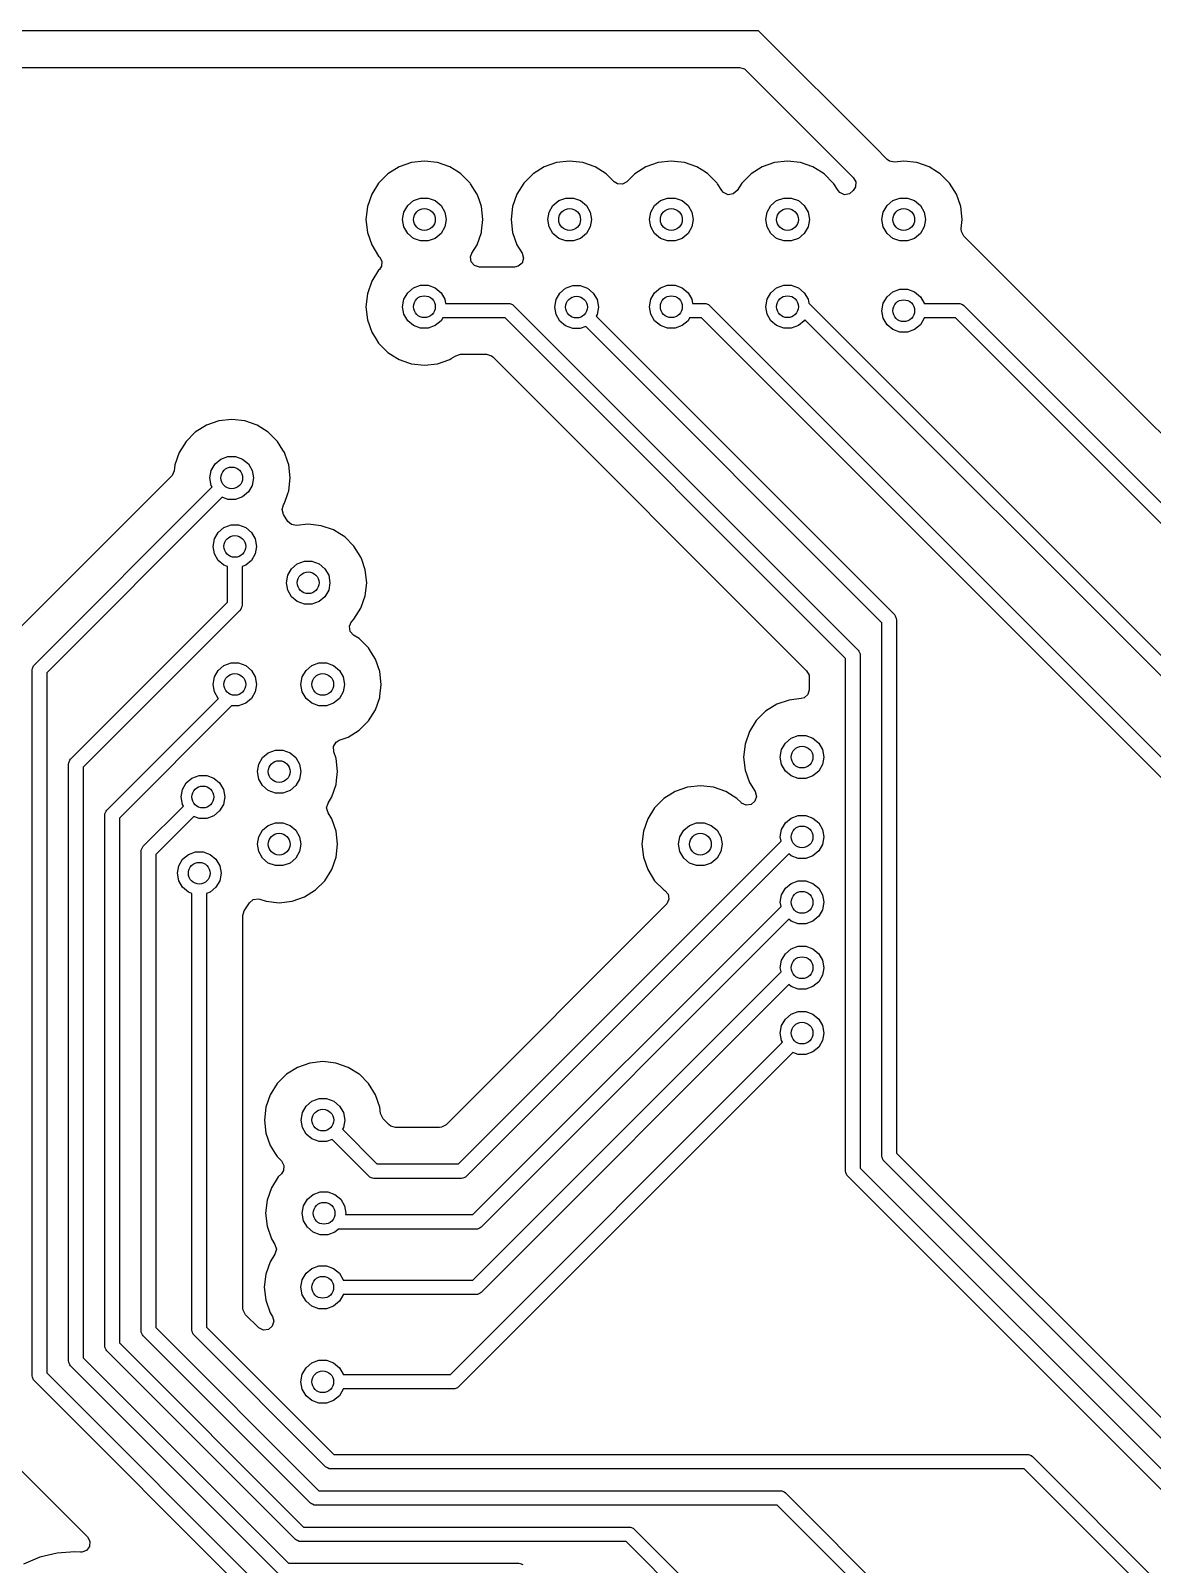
# Model space of a CAD drawing. Extents: x 2.85 to 10.26, y -4.55 to -2.42.
# Drawn here: x 7.991 to 8.599, y -4.02 to -3.189 of the extents above; entities that cross this region are included whole.
import ezdxf

# ---------------------------------------------------------------- set-up
doc = ezdxf.new("R2010")
doc.units = 0
doc.header["$MEASUREMENT"] = 0
doc.layers.add('BLACK', color=7, linetype='CONTINUOUS')

msp = doc.modelspace()

# ---------------------------------------------------------------- linework, layer by layer
at = {"layer": 'BLACK', "linetype": 'CONTINUOUS'}
for p, q in [((8.38583, -3.18898), (7.59843, -3.18898)), ((8.44882, -3.25197), (8.38583, -3.18898)), ((7.60869, -3.20888), (8.37556, -3.20888)), ((8.37556, -3.20888), (8.3782, -3.20965)), ((8.3782, -3.20965), (8.37901, -3.21031)), ((8.37901, -3.21031), (8.43721, -3.26851)), ((8.45563, -3.25878), (8.44882, -3.25197)), ((8.18495, -3.26654), (8.17993, -3.27156)), ((8.19096, -3.26276), (8.18495, -3.26654)), ((8.19767, -3.26042), (8.19096, -3.26276)), ((8.20472, -3.25962), (8.19767, -3.26042)), ((8.19767, -3.26042), (8.19767, -3.26042)), ((8.21178, -3.26042), (8.20472, -3.25962)), ((8.20472, -3.25962), (8.20472, -3.25962)), ((8.21849, -3.26276), (8.21178, -3.26042)), ((8.21178, -3.26042), (8.21178, -3.26042)), ((8.2232, -3.26573), (8.21849, -3.26276)), ((8.2245, -3.26654), (8.2232, -3.26573)), ((8.22952, -3.27156), (8.2245, -3.26654)), ((8.26369, -3.26654), (8.25867, -3.27156)), ((8.2697, -3.26276), (8.26369, -3.26654)), ((8.27641, -3.26042), (8.2697, -3.26276)), ((8.28346, -3.25962), (8.27641, -3.26042)), ((8.27641, -3.26042), (8.27641, -3.26042)), ((8.29052, -3.26042), (8.28346, -3.25962)), ((8.28346, -3.25962), (8.28346, -3.25962)), ((8.29723, -3.26276), (8.29052, -3.26042)), ((8.29052, -3.26042), (8.29052, -3.26042)), ((8.30324, -3.26654), (8.29723, -3.26276)), ((8.30757, -3.27088), (8.30324, -3.26654)), ((8.31881, -3.26654), (8.31448, -3.27088)), ((8.32482, -3.26276), (8.31881, -3.26654)), ((8.33153, -3.26042), (8.32482, -3.26276)), ((8.33858, -3.25962), (8.33153, -3.26042)), ((8.33153, -3.26042), (8.33153, -3.26042)), ((8.34564, -3.26042), (8.33858, -3.25962)), ((8.33858, -3.25962), (8.33858, -3.25962)), ((8.35234, -3.26276), (8.34564, -3.26042)), ((8.34564, -3.26042), (8.34564, -3.26042)), ((8.35706, -3.26573), (8.35234, -3.26276)), ((8.35836, -3.26654), (8.35706, -3.26573)), ((8.36338, -3.27156), (8.35836, -3.26654)), ((8.3818, -3.26654), (8.37678, -3.27156)), ((8.38781, -3.26276), (8.3818, -3.26654)), ((8.39452, -3.26042), (8.38781, -3.26276)), ((8.40157, -3.25962), (8.39452, -3.26042)), ((8.39452, -3.26042), (8.39452, -3.26042)), ((8.40863, -3.26042), (8.40157, -3.25962)), ((8.40157, -3.25962), (8.40157, -3.25962)), ((8.41534, -3.26276), (8.40863, -3.26042)), ((8.40863, -3.26042), (8.40863, -3.26042)), ((8.42005, -3.26573), (8.41534, -3.26276)), ((8.42135, -3.26654), (8.42005, -3.26573)), ((8.42637, -3.27156), (8.42135, -3.26654)), ((8.45692, -3.25971), (8.45563, -3.25878)), ((8.45963, -3.26018), (8.45692, -3.25971)), ((8.46457, -3.25962), (8.45963, -3.26018)), ((8.47162, -3.26042), (8.46457, -3.25962)), ((8.46457, -3.25962), (8.46457, -3.25962)), ((8.47833, -3.26276), (8.47162, -3.26042)), ((8.47162, -3.26042), (8.47162, -3.26042)), ((8.48292, -3.26565), (8.47833, -3.26276)), ((8.48434, -3.26654), (8.48292, -3.26565)), ((8.48936, -3.27156), (8.48434, -3.26654)), ((8.17993, -3.27156), (8.17615, -3.27758)), ((8.22979, -3.272), (8.22952, -3.27156)), ((8.23323, -3.27747), (8.22979, -3.272)), ((8.25867, -3.27156), (8.25489, -3.27758)), ((8.30932, -3.272), (8.30757, -3.27088)), ((8.31206, -3.27219), (8.30932, -3.272)), ((8.31448, -3.27088), (8.31206, -3.27219)), ((8.36365, -3.272), (8.36338, -3.27156)), ((8.36595, -3.27565), (8.36365, -3.272)), ((8.37678, -3.27156), (8.37421, -3.27565)), ((8.42664, -3.272), (8.42637, -3.27156)), ((8.42894, -3.27565), (8.42664, -3.272)), ((8.43789, -3.27455), (8.4372, -3.27565)), ((8.43721, -3.26851), (8.43853, -3.27092)), ((8.43833, -3.27366), (8.43789, -3.27455)), ((8.43853, -3.27092), (8.43833, -3.27366)), ((8.49314, -3.27758), (8.48936, -3.27156)), ((8.17615, -3.27758), (8.1738, -3.28428)), ((8.19568, -3.28375), (8.19882, -3.28111)), ((8.19882, -3.28111), (8.20267, -3.27971)), ((8.20267, -3.27971), (8.20678, -3.27971)), ((8.20678, -3.27971), (8.21063, -3.28111)), ((8.21063, -3.28111), (8.21377, -3.28375)), ((8.2333, -3.27758), (8.23323, -3.27747)), ((8.23452, -3.28107), (8.2333, -3.27758)), ((8.23564, -3.28428), (8.23452, -3.28107)), ((8.25489, -3.27758), (8.25254, -3.28428)), ((8.27442, -3.28375), (8.27756, -3.28111)), ((8.27756, -3.28111), (8.28141, -3.27971)), ((8.28141, -3.27971), (8.28552, -3.27971)), ((8.28552, -3.27971), (8.28937, -3.28111)), ((8.28937, -3.28111), (8.29251, -3.28375)), ((8.32953, -3.28375), (8.33268, -3.28111)), ((8.33268, -3.28111), (8.33653, -3.27971)), ((8.33653, -3.27971), (8.34063, -3.27971)), ((8.34063, -3.27971), (8.34449, -3.28111)), ((8.34449, -3.28111), (8.34763, -3.28375)), ((8.36692, -3.27677), (8.36595, -3.27565)), ((8.36943, -3.27789), (8.36692, -3.27677)), ((8.37215, -3.27747), (8.36943, -3.27789)), ((8.37421, -3.27565), (8.37215, -3.27747)), ((8.39253, -3.28375), (8.39567, -3.28111)), ((8.39567, -3.28111), (8.39952, -3.27971)), ((8.39952, -3.27971), (8.40363, -3.27971)), ((8.40363, -3.27971), (8.40748, -3.28111)), ((8.40748, -3.28111), (8.41062, -3.28375)), ((8.42991, -3.27677), (8.42894, -3.27565)), ((8.43243, -3.27789), (8.42991, -3.27677)), ((8.43514, -3.27747), (8.43243, -3.27789)), ((8.4372, -3.27565), (8.43514, -3.27747)), ((8.45552, -3.28375), (8.45866, -3.28111)), ((8.45866, -3.28111), (8.46252, -3.27971)), ((8.46252, -3.27971), (8.46662, -3.27971)), ((8.46662, -3.27971), (8.47047, -3.28111)), ((8.47047, -3.28111), (8.47361, -3.28375)), ((8.49402, -3.28008), (8.49314, -3.27758)), ((8.49549, -3.28428), (8.49402, -3.28008)), ((8.1738, -3.28428), (8.17301, -3.29134)), ((8.17301, -3.29134), (8.17301, -3.29134)), ((8.17301, -3.29134), (8.1738, -3.2984)), ((8.1738, -3.28428), (8.1738, -3.28428)), ((8.19291, -3.29134), (8.19363, -3.2873)), ((8.19363, -3.29538), (8.19291, -3.29134)), ((8.19363, -3.2873), (8.19568, -3.28375)), ((8.21377, -3.28375), (8.21582, -3.2873)), ((8.21582, -3.2873), (8.21654, -3.29134)), ((8.21654, -3.29134), (8.21582, -3.29538)), ((8.23644, -3.29134), (8.23564, -3.28428)), ((8.23564, -3.28428), (8.23564, -3.28428)), ((8.23572, -3.29771), (8.23644, -3.29134)), ((8.23644, -3.29134), (8.23644, -3.29134)), ((8.25254, -3.28428), (8.25175, -3.29134)), ((8.25175, -3.29134), (8.25175, -3.29134)), ((8.25175, -3.29134), (8.25254, -3.2984)), ((8.25254, -3.28428), (8.25254, -3.28428)), ((8.27165, -3.29134), (8.27237, -3.2873)), ((8.27237, -3.29538), (8.27165, -3.29134)), ((8.27237, -3.2873), (8.27442, -3.28375)), ((8.29251, -3.28375), (8.29456, -3.2873)), ((8.29456, -3.2873), (8.29528, -3.29134)), ((8.29528, -3.29134), (8.29456, -3.29538)), ((8.32677, -3.29134), (8.32748, -3.2873)), ((8.32748, -3.29538), (8.32677, -3.29134)), ((8.32748, -3.2873), (8.32953, -3.28375)), ((8.34763, -3.28375), (8.34968, -3.2873)), ((8.34968, -3.2873), (8.35039, -3.29134)), ((8.35039, -3.29134), (8.34968, -3.29538)), ((8.38976, -3.29134), (8.39048, -3.2873)), ((8.39048, -3.29538), (8.38976, -3.29134)), ((8.39048, -3.2873), (8.39253, -3.28375)), ((8.41062, -3.28375), (8.41267, -3.2873)), ((8.41267, -3.2873), (8.41339, -3.29134)), ((8.41339, -3.29134), (8.41267, -3.29538)), ((8.45276, -3.29134), (8.45347, -3.2873)), ((8.45347, -3.29538), (8.45276, -3.29134)), ((8.45347, -3.2873), (8.45552, -3.28375)), ((8.47361, -3.28375), (8.47567, -3.2873)), ((8.47567, -3.2873), (8.47638, -3.29134)), ((8.47638, -3.29134), (8.47567, -3.29538)), ((8.49628, -3.29134), (8.49549, -3.28428)), ((8.49549, -3.28428), (8.49549, -3.28428)), ((8.49573, -3.29628), (8.49628, -3.29134)), ((8.49628, -3.29134), (8.49628, -3.29134)), ((8.1738, -3.2984), (8.1738, -3.2984)), ((8.1738, -3.2984), (8.17615, -3.3051)), ((8.19568, -3.29893), (8.19363, -3.29538)), ((8.19882, -3.30157), (8.19568, -3.29893)), ((8.21377, -3.29893), (8.21063, -3.30157)), ((8.21582, -3.29538), (8.21377, -3.29893)), ((8.2333, -3.3051), (8.23564, -3.2984)), ((8.23564, -3.2984), (8.23572, -3.29771)), ((8.25254, -3.2984), (8.25254, -3.2984)), ((8.25254, -3.2984), (8.25489, -3.3051)), ((8.27442, -3.29893), (8.27237, -3.29538)), ((8.27756, -3.30157), (8.27442, -3.29893)), ((8.29251, -3.29893), (8.28937, -3.30157)), ((8.29456, -3.29538), (8.29251, -3.29893)), ((8.32953, -3.29893), (8.32748, -3.29538)), ((8.33268, -3.30157), (8.32953, -3.29893)), ((8.34763, -3.29893), (8.34449, -3.30157)), ((8.34968, -3.29538), (8.34763, -3.29893)), ((8.39253, -3.29893), (8.39048, -3.29538)), ((8.39567, -3.30157), (8.39253, -3.29893)), ((8.41062, -3.29893), (8.40748, -3.30157)), ((8.41267, -3.29538), (8.41062, -3.29893)), ((8.45552, -3.29893), (8.45347, -3.29538)), ((8.45866, -3.30157), (8.45552, -3.29893)), ((8.47361, -3.29893), (8.47047, -3.30157)), ((8.47567, -3.29538), (8.47361, -3.29893)), ((8.49581, -3.29786), (8.49573, -3.29628)), ((8.49712, -3.30027), (8.49581, -3.29786)), ((8.17615, -3.3051), (8.17993, -3.31111)), ((8.20267, -3.30297), (8.19882, -3.30157)), ((8.20678, -3.30297), (8.20267, -3.30297)), ((8.21063, -3.30157), (8.20678, -3.30297)), ((8.23045, -3.30963), (8.2333, -3.3051)), ((8.25489, -3.3051), (8.25774, -3.30963)), ((8.28141, -3.30297), (8.27756, -3.30157)), ((8.28552, -3.30297), (8.28141, -3.30297)), ((8.28937, -3.30157), (8.28552, -3.30297)), ((8.33653, -3.30297), (8.33268, -3.30157)), ((8.34063, -3.30297), (8.33653, -3.30297)), ((8.34449, -3.30157), (8.34063, -3.30297)), ((8.39952, -3.30297), (8.39567, -3.30157)), ((8.40363, -3.30297), (8.39952, -3.30297)), ((8.40748, -3.30157), (8.40363, -3.30297)), ((8.46252, -3.30297), (8.45866, -3.30157)), ((8.46662, -3.30297), (8.46252, -3.30297)), ((8.47047, -3.30157), (8.46662, -3.30297)), ((8.58661, -3.38976), (8.49712, -3.30027)), ((8.17993, -3.31111), (8.18032, -3.31151)), ((8.18032, -3.31151), (8.18164, -3.31392)), ((8.18145, -3.31667), (8.18032, -3.31841)), ((8.18164, -3.31392), (8.18145, -3.31667)), ((8.22975, -3.31153), (8.23045, -3.30963)), ((8.23015, -3.31425), (8.22975, -3.31153)), ((8.23195, -3.31633), (8.23015, -3.31425)), ((8.23045, -3.30963), (8.23045, -3.30963)), ((8.23459, -3.31711), (8.23195, -3.31633)), ((8.25558, -3.31669), (8.2536, -3.31711)), ((8.25768, -3.31491), (8.25558, -3.31669)), ((8.25848, -3.31228), (8.25768, -3.31491)), ((8.25774, -3.30963), (8.25848, -3.31228)), ((8.17615, -3.32482), (8.1738, -3.33153)), ((8.17993, -3.31881), (8.17615, -3.32482)), ((8.18032, -3.31841), (8.17993, -3.31881)), ((8.24679, -3.31711), (8.23459, -3.31711)), ((8.2536, -3.31711), (8.24679, -3.31711)), ((8.24679, -3.31711), (8.24679, -3.31711)), ((8.1738, -3.33153), (8.17301, -3.33858)), ((8.1738, -3.33153), (8.1738, -3.33153)), ((8.19363, -3.33454), (8.19568, -3.33099)), ((8.19568, -3.33099), (8.19882, -3.32835)), ((8.19882, -3.32835), (8.20267, -3.32695)), ((8.20267, -3.32695), (8.20678, -3.32695)), ((8.20678, -3.32695), (8.21063, -3.32835)), ((8.21063, -3.32835), (8.21377, -3.33099)), ((8.21377, -3.33099), (8.21582, -3.33454)), ((8.2761, -3.33474), (8.27816, -3.33119)), ((8.27816, -3.33119), (8.2813, -3.32855)), ((8.2813, -3.32855), (8.28515, -3.32715)), ((8.28515, -3.32715), (8.28925, -3.32715)), ((8.28925, -3.32715), (8.29311, -3.32855)), ((8.29311, -3.32855), (8.29625, -3.33119)), ((8.29625, -3.33119), (8.2983, -3.33474)), ((8.32748, -3.33454), (8.32953, -3.33099)), ((8.32953, -3.33099), (8.33268, -3.32835)), ((8.33268, -3.32835), (8.33653, -3.32695)), ((8.33653, -3.32695), (8.34063, -3.32695)), ((8.34063, -3.32695), (8.34449, -3.32835)), ((8.34449, -3.32835), (8.34763, -3.33099)), ((8.34763, -3.33099), (8.34968, -3.33454)), ((8.39048, -3.33454), (8.39253, -3.33099)), ((8.39253, -3.33099), (8.39567, -3.32835)), ((8.39567, -3.32835), (8.39952, -3.32695)), ((8.39952, -3.32695), (8.40363, -3.32695)), ((8.40363, -3.32695), (8.40748, -3.32835)), ((8.40748, -3.32835), (8.41062, -3.33099)), ((8.41062, -3.33099), (8.41267, -3.33454)), ((8.45347, -3.33671), (8.45552, -3.33316)), ((8.45552, -3.33316), (8.45866, -3.33052)), ((8.45866, -3.33052), (8.46252, -3.32912)), ((8.46252, -3.32912), (8.46662, -3.32912)), ((8.46662, -3.32912), (8.47047, -3.33052)), ((8.47047, -3.33052), (8.47361, -3.33316)), ((8.47361, -3.33316), (8.47567, -3.33671)), ((8.17301, -3.33858), (8.17301, -3.33858)), ((8.17301, -3.33858), (8.1738, -3.34564)), ((8.19291, -3.33858), (8.19363, -3.33454)), ((8.19363, -3.34262), (8.19291, -3.33858)), ((8.21582, -3.33454), (8.21622, -3.33681)), ((8.21622, -3.33681), (8.24803, -3.33681)), ((8.24803, -3.33681), (8.2502, -3.33681)), ((8.2502, -3.33681), (8.25097, -3.33689)), ((8.25097, -3.33689), (8.25239, -3.33748)), ((8.25239, -3.33748), (8.25298, -3.33797)), ((8.25298, -3.33797), (8.43979, -3.52478)), ((8.27539, -3.33878), (8.2761, -3.33474)), ((8.2761, -3.34282), (8.27539, -3.33878)), ((8.2983, -3.33474), (8.29901, -3.33878)), ((8.29901, -3.33878), (8.2983, -3.34282)), ((8.32677, -3.33858), (8.32748, -3.33454)), ((8.32748, -3.34262), (8.32677, -3.33858)), ((8.34968, -3.33454), (8.35008, -3.33681)), ((8.35008, -3.33681), (8.3565, -3.33681)), ((8.3565, -3.33681), (8.35727, -3.33689)), ((8.35727, -3.33689), (8.35868, -3.33748)), ((8.35868, -3.33748), (8.35928, -3.33797)), ((8.35928, -3.33797), (8.75073, -3.72941)), ((8.38976, -3.33858), (8.39048, -3.33454)), ((8.39048, -3.34262), (8.38976, -3.33858)), ((8.41267, -3.33454), (8.41304, -3.3366)), ((8.41304, -3.3366), (8.77041, -3.69398)), ((8.45276, -3.34075), (8.45347, -3.33671)), ((8.45347, -3.34479), (8.45276, -3.34075)), ((8.47567, -3.33671), (8.47568, -3.33681)), ((8.47568, -3.33681), (8.49213, -3.33681)), ((8.49213, -3.33681), (8.49429, -3.33681)), ((8.49429, -3.33681), (8.49506, -3.33689)), ((8.49506, -3.33689), (8.49648, -3.33748)), ((8.49648, -3.33748), (8.49708, -3.33797)), ((8.49708, -3.33797), (8.88074, -3.72163)), ((8.1738, -3.34564), (8.1738, -3.34564)), ((8.1738, -3.34564), (8.17615, -3.35234)), ((8.19568, -3.34617), (8.19363, -3.34262)), ((8.19882, -3.34881), (8.19568, -3.34617)), ((8.20267, -3.35021), (8.19882, -3.34881)), ((8.21063, -3.34881), (8.20678, -3.35021)), ((8.21377, -3.34617), (8.21063, -3.34881)), ((8.21463, -3.34469), (8.21377, -3.34617)), ((8.24803, -3.34469), (8.21463, -3.34469)), ((8.24857, -3.34469), (8.24803, -3.34469)), ((8.43307, -3.52919), (8.24857, -3.34469)), ((8.27816, -3.34637), (8.2761, -3.34282)), ((8.2813, -3.34901), (8.27816, -3.34637)), ((8.28515, -3.35041), (8.2813, -3.34901)), ((8.2922, -3.34934), (8.28925, -3.35041)), ((8.45276, -3.5099), (8.2922, -3.34934)), ((8.2983, -3.34282), (8.29776, -3.34377)), ((8.29776, -3.34377), (8.45948, -3.50549)), ((8.32953, -3.34617), (8.32748, -3.34262)), ((8.33268, -3.34881), (8.32953, -3.34617)), ((8.33653, -3.35021), (8.33268, -3.34881)), ((8.34449, -3.34881), (8.34063, -3.35021)), ((8.34763, -3.34617), (8.34449, -3.34881)), ((8.34849, -3.34469), (8.34763, -3.34617)), ((8.35487, -3.34469), (8.34849, -3.34469)), ((8.74401, -3.73383), (8.35487, -3.34469)), ((8.39253, -3.34617), (8.39048, -3.34262)), ((8.39567, -3.34881), (8.39253, -3.34617)), ((8.39952, -3.35021), (8.39567, -3.34881)), ((8.40748, -3.34881), (8.40363, -3.35021)), ((8.41062, -3.34617), (8.40748, -3.34881)), ((8.41093, -3.34564), (8.41062, -3.34617)), ((8.76369, -3.6984), (8.41093, -3.34564)), ((8.45552, -3.34834), (8.45347, -3.34479)), ((8.45866, -3.35098), (8.45552, -3.34834)), ((8.47361, -3.34834), (8.47047, -3.35098)), ((8.47567, -3.34479), (8.47361, -3.34834)), ((8.47568, -3.34469), (8.47567, -3.34479)), ((8.49213, -3.34469), (8.47568, -3.34469)), ((8.49266, -3.34469), (8.49213, -3.34469)), ((8.87402, -3.72604), (8.49266, -3.34469)), ((8.17615, -3.35234), (8.17859, -3.35623)), ((8.17859, -3.35623), (8.17993, -3.35836)), ((8.20678, -3.35021), (8.20267, -3.35021)), ((8.28925, -3.35041), (8.28515, -3.35041)), ((8.34063, -3.35021), (8.33653, -3.35021)), ((8.40363, -3.35021), (8.39952, -3.35021)), ((8.46252, -3.35238), (8.45866, -3.35098)), ((8.46662, -3.35238), (8.46252, -3.35238)), ((8.47047, -3.35098), (8.46662, -3.35238)), ((8.17993, -3.35836), (8.18495, -3.36338)), ((8.18495, -3.36338), (8.18775, -3.36514)), ((8.18775, -3.36514), (8.19013, -3.36664)), ((8.21931, -3.36664), (8.2217, -3.36514)), ((8.2217, -3.36514), (8.22429, -3.36439)), ((8.22429, -3.36439), (8.23838, -3.36439)), ((8.23838, -3.36439), (8.24102, -3.36517)), ((8.24102, -3.36517), (8.24184, -3.36582)), ((8.24184, -3.36582), (8.41194, -3.53592)), ((8.19013, -3.36664), (8.19096, -3.36716)), ((8.19096, -3.36716), (8.19618, -3.36898)), ((8.19618, -3.36898), (8.19767, -3.3695)), ((8.19767, -3.3695), (8.19767, -3.3695)), ((8.19767, -3.3695), (8.20472, -3.3703)), ((8.20472, -3.3703), (8.21178, -3.3695)), ((8.20472, -3.3703), (8.20472, -3.3703)), ((8.20472, -3.3703), (8.20472, -3.3703)), ((8.21178, -3.3695), (8.21849, -3.36716)), ((8.21178, -3.3695), (8.21178, -3.3695)), ((8.21178, -3.3695), (8.21178, -3.3695)), ((8.21849, -3.36716), (8.21931, -3.36664)), ((8.72833, -3.53148), (8.58661, -3.38976)), ((8.10028, -3.39967), (8.09323, -3.40047)), ((8.10734, -3.40047), (8.10028, -3.39967)), ((8.10028, -3.39967), (8.10028, -3.39967)), ((8.08051, -3.40659), (8.07549, -3.41161)), ((8.08652, -3.40281), (8.08051, -3.40659)), ((8.09323, -3.40047), (8.08652, -3.40281)), ((8.09323, -3.40047), (8.09323, -3.40047)), ((8.11405, -3.40281), (8.10734, -3.40047)), ((8.10734, -3.40047), (8.10734, -3.40047)), ((8.12006, -3.40659), (8.11405, -3.40281)), ((8.12508, -3.41161), (8.12006, -3.40659)), ((8.07549, -3.41161), (8.07171, -3.41763)), ((8.12806, -3.41636), (8.12508, -3.41161)), ((8.12886, -3.41763), (8.12806, -3.41636)), ((8.06936, -3.42433), (8.069, -3.42755)), ((8.07171, -3.41763), (8.06936, -3.42433)), ((8.08919, -3.42735), (8.09124, -3.4238)), ((8.09124, -3.4238), (8.09438, -3.42116)), ((8.09438, -3.42116), (8.09823, -3.41976)), ((8.09823, -3.41976), (8.10234, -3.41976)), ((8.10234, -3.41976), (8.10619, -3.42116)), ((8.10619, -3.42116), (8.10933, -3.4238)), ((8.10933, -3.4238), (8.11138, -3.42735)), ((8.13053, -3.42239), (8.12886, -3.41763)), ((8.1312, -3.42433), (8.13053, -3.42239)), ((8.132, -3.43139), (8.1312, -3.42433)), ((8.1312, -3.42433), (8.1312, -3.42433)), ((8.0676, -3.43046), (7.98155, -3.51651)), ((8.06794, -3.43009), (8.0676, -3.43046)), ((8.069, -3.42755), (8.06794, -3.43009)), ((8.08847, -3.43139), (8.08919, -3.42735)), ((8.08919, -3.43543), (8.08847, -3.43139)), ((8.11138, -3.42735), (8.1121, -3.43139)), ((8.1121, -3.43139), (8.11138, -3.43543)), ((8.1312, -3.43845), (8.132, -3.43139)), ((8.132, -3.43139), (8.132, -3.43139)), ((7.99328, -3.53265), (8.08967, -3.43626)), ((8.08967, -3.43626), (8.08919, -3.43543)), ((8.10933, -3.43898), (8.10619, -3.44162)), ((8.11138, -3.43543), (8.10933, -3.43898)), ((8.12886, -3.44515), (8.13073, -3.4398)), ((8.13073, -3.4398), (8.1312, -3.43845)), ((8.1312, -3.43845), (8.1312, -3.43845)), ((8.09516, -3.4419), (8, -3.53706)), ((8.09823, -3.44302), (8.09516, -3.4419)), ((8.10234, -3.44302), (8.09823, -3.44302)), ((8.10619, -3.44162), (8.10234, -3.44302)), ((8.12757, -3.44856), (8.12832, -3.44601)), ((8.12832, -3.45121), (8.12757, -3.44856)), ((8.12832, -3.44601), (8.12886, -3.44515)), ((8.09606, -3.45828), (8.09992, -3.45687)), ((8.09992, -3.45687), (8.10402, -3.45687)), ((8.10402, -3.45687), (8.10787, -3.45828)), ((8.13066, -3.45494), (8.12832, -3.45121)), ((8.13264, -3.45672), (8.13066, -3.45494)), ((8.13534, -3.45719), (8.13264, -3.45672)), ((8.14173, -3.45647), (8.13534, -3.45719)), ((8.14879, -3.45727), (8.14173, -3.45647)), ((8.14173, -3.45647), (8.14173, -3.45647)), ((8.15549, -3.45961), (8.14879, -3.45727)), ((8.14879, -3.45727), (8.14879, -3.45727)), ((8.09016, -3.4685), (8.09087, -3.46446)), ((8.09087, -3.46446), (8.09292, -3.46091)), ((8.09292, -3.46091), (8.09606, -3.45828)), ((8.10787, -3.45828), (8.11101, -3.46091)), ((8.11101, -3.46091), (8.11307, -3.46446)), ((8.11307, -3.46446), (8.11378, -3.4685)), ((8.1588, -3.46169), (8.15549, -3.45961)), ((8.16151, -3.46339), (8.1588, -3.46169)), ((8.16653, -3.46841), (8.16151, -3.46339)), ((8.09087, -3.47254), (8.09016, -3.4685)), ((8.09292, -3.4761), (8.09087, -3.47254)), ((8.11307, -3.47254), (8.11101, -3.4761)), ((8.11378, -3.4685), (8.11307, -3.47254)), ((8.17031, -3.47443), (8.16653, -3.46841)), ((8.17074, -3.47568), (8.17031, -3.47443)), ((8.09606, -3.47873), (8.09292, -3.4761)), ((8.09803, -3.47945), (8.09606, -3.47873)), ((8.09803, -3.49876), (8.09803, -3.47945)), ((8.10787, -3.47873), (8.1059, -3.47945)), ((8.1059, -3.47945), (8.1059, -3.5004)), ((8.11101, -3.4761), (8.10787, -3.47873)), ((8.13063, -3.48415), (8.13268, -3.4806)), ((8.13268, -3.4806), (8.13583, -3.47796)), ((8.13583, -3.47796), (8.13968, -3.47656)), ((8.13968, -3.47656), (8.14378, -3.47656)), ((8.14378, -3.47656), (8.14764, -3.47796)), ((8.14764, -3.47796), (8.15078, -3.4806)), ((8.15078, -3.4806), (8.15283, -3.48415)), ((8.17265, -3.48113), (8.17074, -3.47568)), ((8.17345, -3.48819), (8.17265, -3.48113)), ((8.17265, -3.48113), (8.17265, -3.48113)), ((8.12992, -3.48819), (8.13063, -3.48415)), ((8.13063, -3.49223), (8.12992, -3.48819)), ((8.15283, -3.48415), (8.15354, -3.48819)), ((8.15354, -3.48819), (8.15283, -3.49223)), ((8.17265, -3.49525), (8.17345, -3.48819)), ((8.17345, -3.48819), (8.17345, -3.48819)), ((8.01296, -3.58383), (8.09803, -3.49876)), ((8.13268, -3.49578), (8.13063, -3.49223)), ((8.13583, -3.49842), (8.13268, -3.49578)), ((8.13968, -3.49982), (8.13583, -3.49842)), ((8.14764, -3.49842), (8.14378, -3.49982)), ((8.15078, -3.49578), (8.14764, -3.49842)), ((8.15283, -3.49223), (8.15078, -3.49578)), ((8.17031, -3.50195), (8.17265, -3.49525)), ((8.17265, -3.49525), (8.17265, -3.49525)), ((8.10475, -3.50318), (8.01969, -3.58824)), ((8.10524, -3.50258), (8.10475, -3.50318)), ((8.10583, -3.50116), (8.10524, -3.50258)), ((8.1059, -3.5004), (8.10583, -3.50116)), ((8.14378, -3.49982), (8.13968, -3.49982)), ((8.16653, -3.50796), (8.17031, -3.50195)), ((8.45948, -3.50549), (8.45997, -3.50608)), ((8.45997, -3.50608), (8.46055, -3.5075)), ((8.46055, -3.5075), (8.46063, -3.50827)), ((8.16409, -3.51182), (8.16521, -3.5093)), ((8.16451, -3.51454), (8.16409, -3.51182)), ((8.16633, -3.5166), (8.16451, -3.51454)), ((8.16521, -3.5093), (8.16548, -3.50901)), ((8.16548, -3.50901), (8.16653, -3.50796)), ((8.45276, -3.79893), (8.45276, -3.5099)), ((8.46063, -3.50827), (8.46063, -3.7973)), ((8.16727, -3.51719), (8.16633, -3.5166)), ((8.16938, -3.51851), (8.16727, -3.51719)), ((8.1744, -3.52353), (8.16938, -3.51851)), ((8.17608, -3.5262), (8.1744, -3.52353)), ((7.99279, -3.53325), (7.99328, -3.53265)), ((8.09606, -3.53308), (8.09992, -3.53168)), ((8.09992, -3.53168), (8.10402, -3.53168)), ((8.10402, -3.53168), (8.10787, -3.53308)), ((8.1437, -3.53308), (8.14756, -3.53168)), ((8.14756, -3.53168), (8.15166, -3.53168)), ((8.15166, -3.53168), (8.15551, -3.53308)), ((8.17818, -3.52955), (8.17608, -3.5262)), ((8.18053, -3.53625), (8.17818, -3.52955)), ((8.43307, -3.80709), (8.43307, -3.52919)), ((8.43979, -3.52478), (8.44028, -3.52537)), ((8.44028, -3.52537), (8.44087, -3.52679)), ((8.44087, -3.52679), (8.44094, -3.52756)), ((8.44094, -3.52756), (8.44094, -3.80546)), ((7.99213, -3.53543), (7.9922, -3.53466)), ((7.99213, -3.91805), (7.99213, -3.53543)), ((7.9922, -3.53466), (7.99279, -3.53325)), ((8, -3.53706), (8, -3.91642)), ((8.09016, -3.54331), (8.09087, -3.53927)), ((8.09087, -3.53927), (8.09292, -3.53572)), ((8.09292, -3.53572), (8.09606, -3.53308)), ((8.10787, -3.53308), (8.11101, -3.53572)), ((8.11101, -3.53572), (8.11307, -3.53927)), ((8.11307, -3.53927), (8.11378, -3.54331)), ((8.1378, -3.54331), (8.13851, -3.53927)), ((8.13851, -3.53927), (8.14056, -3.53572)), ((8.14056, -3.53572), (8.1437, -3.53308)), ((8.15551, -3.53308), (8.15865, -3.53572)), ((8.15865, -3.53572), (8.16071, -3.53927)), ((8.16071, -3.53927), (8.16142, -3.54331)), ((8.18132, -3.54331), (8.18053, -3.53625)), ((8.18053, -3.53625), (8.18053, -3.53625)), ((8.41194, -3.53592), (8.41325, -3.53834)), ((8.41325, -3.53834), (8.41337, -3.53937)), ((8.41337, -3.53937), (8.41337, -3.54616)), ((8.09087, -3.54735), (8.09016, -3.54331)), ((8.09292, -3.5509), (8.09087, -3.54735)), ((8.11307, -3.54735), (8.11101, -3.5509)), ((8.11378, -3.54331), (8.11307, -3.54735)), ((8.13851, -3.54735), (8.1378, -3.54331)), ((8.14056, -3.5509), (8.13851, -3.54735)), ((8.16071, -3.54735), (8.15865, -3.5509)), ((8.16142, -3.54331), (8.16071, -3.54735)), ((8.18059, -3.54977), (8.18132, -3.54331)), ((8.18132, -3.54331), (8.18132, -3.54331)), ((8.41259, -3.5488), (8.41051, -3.5506)), ((8.41337, -3.54616), (8.41259, -3.5488)), ((8.03265, -3.61139), (8.09304, -3.551)), ((8.10024, -3.55494), (8.03937, -3.6158)), ((8.09304, -3.551), (8.09292, -3.5509)), ((8.10402, -3.55494), (8.10024, -3.55494)), ((8.10787, -3.55354), (8.10402, -3.55494)), ((8.11101, -3.5509), (8.10787, -3.55354)), ((8.1437, -3.55354), (8.14056, -3.5509)), ((8.14756, -3.55494), (8.1437, -3.55354)), ((8.15166, -3.55494), (8.14756, -3.55494)), ((8.15551, -3.55354), (8.15166, -3.55494)), ((8.15865, -3.5509), (8.15551, -3.55354)), ((8.1744, -3.56308), (8.17818, -3.55707)), ((8.17818, -3.55707), (8.18053, -3.55036)), ((8.18053, -3.55036), (8.18059, -3.54977)), ((8.39569, -3.5541), (8.38967, -3.55788)), ((8.40239, -3.55176), (8.39569, -3.5541)), ((8.40903, -3.55101), (8.40239, -3.55176)), ((8.40239, -3.55176), (8.40239, -3.55176)), ((8.41051, -3.5506), (8.40903, -3.55101)), ((8.16938, -3.5681), (8.1744, -3.56308)), ((8.38465, -3.5629), (8.38087, -3.56892)), ((8.38967, -3.55788), (8.38465, -3.5629)), ((8.15683, -3.57464), (8.1586, -3.57355)), ((8.1586, -3.57355), (8.16337, -3.57188)), ((8.16337, -3.57188), (8.16938, -3.5681)), ((8.38087, -3.56892), (8.37853, -3.57562)), ((8.4004, -3.57509), (8.40354, -3.57245)), ((8.40354, -3.57245), (8.4074, -3.57105)), ((8.4074, -3.57105), (8.4115, -3.57105)), ((8.4115, -3.57105), (8.41535, -3.57245)), ((8.41535, -3.57245), (8.4185, -3.57509)), ((8.11694, -3.58296), (8.12008, -3.58032)), ((8.12008, -3.58032), (8.12393, -3.57892)), ((8.12393, -3.57892), (8.12804, -3.57892)), ((8.12804, -3.57892), (8.13189, -3.58032)), ((8.13189, -3.58032), (8.13503, -3.58296)), ((8.15546, -3.57702), (8.15683, -3.57464)), ((8.1556, -3.57977), (8.15546, -3.57702)), ((8.1569, -3.58349), (8.1556, -3.57977)), ((8.37853, -3.57562), (8.37773, -3.58268)), ((8.37773, -3.58268), (8.37773, -3.58268)), ((8.37773, -3.58268), (8.37853, -3.58973)), ((8.37853, -3.57562), (8.37853, -3.57562)), ((8.39764, -3.58268), (8.39835, -3.57864)), ((8.39835, -3.58672), (8.39764, -3.58268)), ((8.39835, -3.57864), (8.4004, -3.57509)), ((8.4185, -3.57509), (8.42055, -3.57864)), ((8.42055, -3.57864), (8.42126, -3.58268)), ((8.42126, -3.58268), (8.42055, -3.58672)), ((8.01181, -3.58661), (8.01189, -3.58585)), ((8.01181, -3.90989), (8.01181, -3.58661)), ((8.01189, -3.58585), (8.01247, -3.58443)), ((8.01247, -3.58443), (8.01296, -3.58383)), ((8.01969, -3.58824), (8.01969, -3.90826)), ((8.11417, -3.59055), (8.11489, -3.58651)), ((8.11489, -3.59459), (8.11417, -3.59055)), ((8.11489, -3.58651), (8.11694, -3.58296)), ((8.13503, -3.58296), (8.13708, -3.58651)), ((8.13708, -3.58651), (8.1378, -3.59055)), ((8.1378, -3.59055), (8.13708, -3.59459)), ((8.1577, -3.59055), (8.1569, -3.58349)), ((8.1569, -3.58349), (8.1569, -3.58349)), ((8.15716, -3.59531), (8.1577, -3.59055)), ((8.1577, -3.59055), (8.1577, -3.59055)), ((8.37853, -3.58973), (8.37853, -3.58973)), ((8.37853, -3.58973), (8.38087, -3.59644)), ((8.4004, -3.59027), (8.39835, -3.58672)), ((8.40354, -3.59291), (8.4004, -3.59027)), ((8.4185, -3.59027), (8.41535, -3.59291)), ((8.42055, -3.58672), (8.4185, -3.59027)), ((8.07355, -3.60029), (8.0756, -3.59674)), ((8.0756, -3.59674), (8.07874, -3.5941)), ((8.07874, -3.5941), (8.08259, -3.5927)), ((8.08259, -3.5927), (8.0867, -3.5927)), ((8.0867, -3.5927), (8.09055, -3.5941)), ((8.09055, -3.5941), (8.09369, -3.59674)), ((8.09369, -3.59674), (8.09574, -3.60029)), ((8.11694, -3.59814), (8.11489, -3.59459)), ((8.12008, -3.60078), (8.11694, -3.59814)), ((8.13503, -3.59814), (8.13189, -3.60078)), ((8.13708, -3.59459), (8.13503, -3.59814)), ((8.15456, -3.60431), (8.1569, -3.59761)), ((8.1569, -3.59761), (8.15716, -3.59531)), ((8.34727, -3.599), (8.34057, -3.60135)), ((8.35433, -3.59821), (8.34727, -3.599)), ((8.34727, -3.599), (8.34727, -3.599)), ((8.36139, -3.599), (8.35433, -3.59821)), ((8.35433, -3.59821), (8.35433, -3.59821)), ((8.36809, -3.60135), (8.36139, -3.599)), ((8.36139, -3.599), (8.36139, -3.599)), ((8.38087, -3.59644), (8.38396, -3.60134)), ((8.4074, -3.59431), (8.40354, -3.59291)), ((8.4115, -3.59431), (8.4074, -3.59431)), ((8.41535, -3.59291), (8.4115, -3.59431)), ((8.07283, -3.60433), (8.07355, -3.60029)), ((8.07355, -3.60837), (8.07283, -3.60433)), ((8.09574, -3.60029), (8.09646, -3.60433)), ((8.09646, -3.60433), (8.09574, -3.60837)), ((8.12393, -3.60218), (8.12008, -3.60078)), ((8.12804, -3.60218), (8.12393, -3.60218)), ((8.13189, -3.60078), (8.12804, -3.60218)), ((8.15172, -3.61019), (8.15247, -3.60764)), ((8.15247, -3.60764), (8.15456, -3.60431)), ((8.15456, -3.60431), (8.15456, -3.60431)), ((8.33456, -3.60513), (8.32953, -3.61015)), ((8.34057, -3.60135), (8.33456, -3.60513)), ((8.3741, -3.60513), (8.36809, -3.60135)), ((8.37637, -3.60739), (8.3741, -3.60513)), ((8.37659, -3.60759), (8.37637, -3.60739)), ((8.37908, -3.60876), (8.37659, -3.60759)), ((8.3839, -3.60662), (8.3818, -3.6084)), ((8.3847, -3.60399), (8.3839, -3.60662)), ((8.38396, -3.60134), (8.3847, -3.60399)), ((8.0315, -3.61417), (8.03157, -3.61341)), ((8.0315, -3.90174), (8.0315, -3.61417)), ((8.03157, -3.61341), (8.03216, -3.61199)), ((8.03216, -3.61199), (8.03265, -3.61139)), ((8.03937, -3.6158), (8.03937, -3.90011)), ((8.05233, -3.63107), (8.07409, -3.60932)), ((8.07965, -3.61489), (8.05906, -3.63549)), ((8.07409, -3.60932), (8.07355, -3.60837)), ((8.08259, -3.61596), (8.07965, -3.61489)), ((8.09055, -3.61456), (8.0867, -3.61596)), ((8.09369, -3.61192), (8.09055, -3.61456)), ((8.09574, -3.60837), (8.09369, -3.61192)), ((8.15247, -3.61283), (8.15172, -3.61019)), ((8.15456, -3.61616), (8.15247, -3.61283)), ((8.32953, -3.61015), (8.32576, -3.61616)), ((8.3818, -3.6084), (8.37908, -3.60876)), ((8.4004, -3.61839), (8.40354, -3.61576)), ((8.40354, -3.61576), (8.4074, -3.61435)), ((8.4074, -3.61435), (8.4115, -3.61435)), ((8.4115, -3.61435), (8.41535, -3.61576)), ((8.41535, -3.61576), (8.4185, -3.61839)), ((8.0867, -3.61596), (8.08259, -3.61596)), ((8.11489, -3.62588), (8.11694, -3.62233)), ((8.11694, -3.62233), (8.12008, -3.61969)), ((8.12008, -3.61969), (8.12393, -3.61829)), ((8.12393, -3.61829), (8.12804, -3.61829)), ((8.12804, -3.61829), (8.13189, -3.61969)), ((8.13189, -3.61969), (8.13503, -3.62233)), ((8.13503, -3.62233), (8.13708, -3.62588)), ((8.1569, -3.62286), (8.15456, -3.61616)), ((8.1577, -3.62992), (8.1569, -3.62286)), ((8.1569, -3.62286), (8.1569, -3.62286)), ((8.32341, -3.62286), (8.32262, -3.62992)), ((8.32576, -3.61616), (8.32341, -3.62286)), ((8.32341, -3.62286), (8.32341, -3.62286)), ((8.34323, -3.62588), (8.34528, -3.62233)), ((8.34528, -3.62233), (8.34843, -3.61969)), ((8.34843, -3.61969), (8.35228, -3.61829)), ((8.35228, -3.61829), (8.35638, -3.61829)), ((8.35638, -3.61829), (8.36024, -3.61969)), ((8.36024, -3.61969), (8.36338, -3.62233)), ((8.36338, -3.62233), (8.36543, -3.62588)), ((8.39764, -3.62598), (8.39835, -3.62194)), ((8.39835, -3.62194), (8.4004, -3.61839)), ((8.4185, -3.61839), (8.42055, -3.62194)), ((8.42055, -3.62194), (8.42126, -3.62598)), ((8.05126, -3.63309), (8.05184, -3.63167)), ((8.05184, -3.63167), (8.05233, -3.63107)), ((8.11417, -3.62992), (8.11489, -3.62588)), ((8.11489, -3.63396), (8.11417, -3.62992)), ((8.13708, -3.62588), (8.1378, -3.62992)), ((8.1378, -3.62992), (8.13708, -3.63396)), ((8.1569, -3.63698), (8.1577, -3.62992)), ((8.1577, -3.62992), (8.1577, -3.62992)), ((8.22317, -3.80315), (8.39804, -3.62828)), ((8.32262, -3.62992), (8.32262, -3.62992)), ((8.32262, -3.62992), (8.32341, -3.63698)), ((8.34252, -3.62992), (8.34323, -3.62588)), ((8.34323, -3.63396), (8.34252, -3.62992)), ((8.36543, -3.62588), (8.36614, -3.62992)), ((8.36614, -3.62992), (8.36543, -3.63396)), ((8.39804, -3.62828), (8.39764, -3.62598)), ((8.42055, -3.63002), (8.4185, -3.63358)), ((8.42126, -3.62598), (8.42055, -3.63002)), ((8.05118, -3.63386), (8.05126, -3.63309)), ((8.05118, -3.89358), (8.05118, -3.63386)), ((8.05906, -3.63549), (8.05906, -3.89195)), ((8.07158, -3.64163), (8.07363, -3.63808)), ((8.07363, -3.63808), (8.07677, -3.63544)), ((8.07677, -3.63544), (8.08063, -3.63404)), ((8.08063, -3.63404), (8.08473, -3.63404)), ((8.08473, -3.63404), (8.08858, -3.63544)), ((8.08858, -3.63544), (8.09172, -3.63808)), ((8.09172, -3.63808), (8.09378, -3.64163)), ((8.11694, -3.63751), (8.11489, -3.63396)), ((8.12008, -3.64015), (8.11694, -3.63751)), ((8.12393, -3.64155), (8.12008, -3.64015)), ((8.13189, -3.64015), (8.12804, -3.64155)), ((8.13503, -3.63751), (8.13189, -3.64015)), ((8.13708, -3.63396), (8.13503, -3.63751)), ((8.15456, -3.64368), (8.1569, -3.63698)), ((8.1569, -3.63698), (8.1569, -3.63698)), ((8.40229, -3.63516), (8.22759, -3.80987)), ((8.32341, -3.63698), (8.32341, -3.63698)), ((8.32341, -3.63698), (8.32576, -3.64368)), ((8.34528, -3.63751), (8.34323, -3.63396)), ((8.34843, -3.64015), (8.34528, -3.63751)), ((8.35228, -3.64155), (8.34843, -3.64015)), ((8.36024, -3.64015), (8.35638, -3.64155)), ((8.36338, -3.63751), (8.36024, -3.64015)), ((8.36543, -3.63396), (8.36338, -3.63751)), ((8.40354, -3.63621), (8.40229, -3.63516)), ((8.4074, -3.63762), (8.40354, -3.63621)), ((8.4115, -3.63762), (8.4074, -3.63762)), ((8.41535, -3.63621), (8.4115, -3.63762)), ((8.4185, -3.63358), (8.41535, -3.63621)), ((8.07087, -3.64567), (8.07158, -3.64163)), ((8.07158, -3.64971), (8.07087, -3.64567)), ((8.09378, -3.64163), (8.09449, -3.64567)), ((8.09449, -3.64567), (8.09378, -3.64971)), ((8.12804, -3.64155), (8.12393, -3.64155)), ((8.15078, -3.6497), (8.15456, -3.64368)), ((8.32576, -3.64368), (8.32953, -3.6497)), ((8.35638, -3.64155), (8.35228, -3.64155)), ((8.07363, -3.65326), (8.07158, -3.64971)), ((8.07677, -3.6559), (8.07363, -3.65326)), ((8.07874, -3.65661), (8.07677, -3.6559)), ((8.07874, -3.89331), (8.07874, -3.65661)), ((8.08858, -3.6559), (8.08661, -3.65661)), ((8.08661, -3.65661), (8.08661, -3.89167)), ((8.09172, -3.65326), (8.08858, -3.6559)), ((8.09378, -3.64971), (8.09172, -3.65326)), ((8.13974, -3.6585), (8.14576, -3.65472)), ((8.14576, -3.65472), (8.15078, -3.6497)), ((8.32953, -3.6497), (8.33456, -3.65472)), ((8.33456, -3.65472), (8.33501, -3.655)), ((8.33501, -3.655), (8.33684, -3.65706)), ((8.33684, -3.65706), (8.33725, -3.65978)), ((8.39764, -3.66142), (8.39835, -3.65738)), ((8.39835, -3.65738), (8.4004, -3.65383)), ((8.4004, -3.65383), (8.40354, -3.65119)), ((8.40354, -3.65119), (8.4074, -3.64979)), ((8.4074, -3.64979), (8.4115, -3.64979)), ((8.4115, -3.64979), (8.41535, -3.65119)), ((8.41535, -3.65119), (8.4185, -3.65383)), ((8.4185, -3.65383), (8.42055, -3.65738)), ((8.42055, -3.65738), (8.42126, -3.66142)), ((8.10709, -3.66596), (8.10738, -3.66555)), ((8.10738, -3.66555), (8.10747, -3.66544)), ((8.10747, -3.66544), (8.10984, -3.66168)), ((8.10747, -3.66544), (8.10747, -3.66544)), ((8.10984, -3.66168), (8.1119, -3.65986)), ((8.1119, -3.65986), (8.11462, -3.65944)), ((8.11462, -3.65944), (8.11558, -3.65967)), ((8.11558, -3.65967), (8.11893, -3.66084)), ((8.11893, -3.66084), (8.11893, -3.66084)), ((8.11893, -3.66084), (8.12598, -3.66164)), ((8.12598, -3.66164), (8.13304, -3.66084)), ((8.12598, -3.66164), (8.12598, -3.66164)), ((8.12598, -3.66164), (8.12598, -3.66164)), ((8.13304, -3.66084), (8.13974, -3.6585)), ((8.13304, -3.66084), (8.13304, -3.66084)), ((8.13304, -3.66084), (8.13304, -3.66084)), ((8.33587, -3.66259), (8.21644, -3.78201)), ((8.23105, -3.83071), (8.39804, -3.66371)), ((8.33614, -3.6623), (8.33587, -3.66259)), ((8.33725, -3.65978), (8.33614, -3.6623)), ((8.39804, -3.66371), (8.39764, -3.66142)), ((8.42055, -3.66546), (8.4185, -3.66901)), ((8.42126, -3.66142), (8.42055, -3.66546)), ((8.10632, -3.6686), (8.10709, -3.66596)), ((8.10632, -3.88149), (8.10632, -3.6686)), ((8.40229, -3.6706), (8.23546, -3.83743)), ((8.40354, -3.67165), (8.40229, -3.6706)), ((8.4074, -3.67305), (8.40354, -3.67165)), ((8.4115, -3.67305), (8.4074, -3.67305)), ((8.41535, -3.67165), (8.4115, -3.67305)), ((8.4185, -3.66901), (8.41535, -3.67165)), ((8.39835, -3.69281), (8.4004, -3.68926)), ((8.4004, -3.68926), (8.40354, -3.68662)), ((8.40354, -3.68662), (8.4074, -3.68522)), ((8.4074, -3.68522), (8.4115, -3.68522)), ((8.4115, -3.68522), (8.41535, -3.68662)), ((8.41535, -3.68662), (8.4185, -3.68926)), ((8.4185, -3.68926), (8.42055, -3.69281)), ((8.39764, -3.69685), (8.39835, -3.69281)), ((8.39804, -3.69915), (8.39764, -3.69685)), ((8.42055, -3.69281), (8.42126, -3.69685)), ((8.42126, -3.69685), (8.42055, -3.70089)), ((8.23105, -3.86614), (8.39804, -3.69915)), ((8.40229, -3.70603), (8.23546, -3.87286)), ((8.40354, -3.70708), (8.40229, -3.70603)), ((8.4074, -3.70848), (8.40354, -3.70708)), ((8.41535, -3.70708), (8.4115, -3.70848)), ((8.4185, -3.70444), (8.41535, -3.70708)), ((8.42055, -3.70089), (8.4185, -3.70444)), ((8.4115, -3.70848), (8.4074, -3.70848)), ((8.4004, -3.72469), (8.40354, -3.72205)), ((8.40354, -3.72205), (8.4074, -3.72065)), ((8.4074, -3.72065), (8.4115, -3.72065)), ((8.4115, -3.72065), (8.41535, -3.72205)), ((8.41535, -3.72205), (8.4185, -3.72469)), ((8.39764, -3.73228), (8.39835, -3.72824)), ((8.39835, -3.73632), (8.39764, -3.73228)), ((8.39835, -3.72824), (8.4004, -3.72469)), ((8.4185, -3.72469), (8.42055, -3.72824)), ((8.42055, -3.72824), (8.42126, -3.73228)), ((8.42126, -3.73228), (8.42055, -3.73632)), ((8.21884, -3.91732), (8.3989, -3.73727)), ((8.3989, -3.73727), (8.39835, -3.73632)), ((8.4185, -3.73988), (8.41535, -3.74251)), ((8.42055, -3.73632), (8.4185, -3.73988)), ((8.14263, -3.74853), (8.13593, -3.75087)), ((8.14969, -3.74773), (8.14263, -3.74853)), ((8.14263, -3.74853), (8.14263, -3.74853)), ((8.15675, -3.74853), (8.14969, -3.74773)), ((8.14969, -3.74773), (8.14969, -3.74773)), ((8.16345, -3.75087), (8.15675, -3.74853)), ((8.15675, -3.74853), (8.15675, -3.74853)), ((8.40446, -3.74284), (8.22326, -3.92404)), ((8.4074, -3.74392), (8.40446, -3.74284)), ((8.4115, -3.74392), (8.4074, -3.74392)), ((8.41535, -3.74251), (8.4115, -3.74392)), ((8.12991, -3.75465), (8.12489, -3.75967)), ((8.13593, -3.75087), (8.12991, -3.75465)), ((8.16943, -3.75463), (8.16345, -3.75087)), ((8.16946, -3.75465), (8.16943, -3.75463)), ((8.17448, -3.75967), (8.16946, -3.75465)), ((8.12489, -3.75967), (8.12111, -3.76568)), ((8.17826, -3.76568), (8.17448, -3.75967)), ((8.11877, -3.77239), (8.11797, -3.77945)), ((8.12111, -3.76568), (8.11877, -3.77239)), ((8.11877, -3.77239), (8.11877, -3.77239)), ((8.13859, -3.77541), (8.14064, -3.77185)), ((8.14064, -3.77185), (8.14378, -3.76922)), ((8.14378, -3.76922), (8.14764, -3.76781)), ((8.14764, -3.76781), (8.15174, -3.76781)), ((8.15174, -3.76781), (8.15559, -3.76922)), ((8.15559, -3.76922), (8.15874, -3.77185)), ((8.15874, -3.77185), (8.16079, -3.77541)), ((8.18061, -3.77239), (8.17826, -3.76568)), ((8.18099, -3.77581), (8.18061, -3.77239)), ((8.11797, -3.77945), (8.11797, -3.77945)), ((8.11797, -3.77945), (8.11877, -3.7865)), ((8.13788, -3.77945), (8.13859, -3.77541)), ((8.13859, -3.78348), (8.13788, -3.77945)), ((8.16079, -3.77541), (8.1615, -3.77945)), ((8.1615, -3.77945), (8.16079, -3.78348)), ((8.18107, -3.7763), (8.18099, -3.77581)), ((8.18239, -3.77872), (8.18107, -3.7763)), ((8.18569, -3.78201), (8.18239, -3.77872)), ((8.18651, -3.78267), (8.18569, -3.78201)), ((8.21644, -3.78201), (8.21403, -3.78333)), ((8.11877, -3.7865), (8.11877, -3.7865)), ((8.11877, -3.7865), (8.12111, -3.79321)), ((8.14064, -3.78704), (8.13859, -3.78348)), ((8.14378, -3.78967), (8.14064, -3.78704)), ((8.14764, -3.79108), (8.14378, -3.78967)), ((8.15468, -3.79001), (8.15174, -3.79108)), ((8.17455, -3.80987), (8.15468, -3.79001)), ((8.16079, -3.78348), (8.16024, -3.78443)), ((8.16024, -3.78443), (8.17896, -3.80315)), ((8.18914, -3.78344), (8.18651, -3.78267)), ((8.21299, -3.78344), (8.18914, -3.78344)), ((8.21403, -3.78333), (8.21299, -3.78344)), ((8.12111, -3.79321), (8.1238, -3.79748)), ((8.1238, -3.79748), (8.12489, -3.79922)), ((8.15174, -3.79108), (8.14764, -3.79108)), ((8.46063, -3.7973), (8.98328, -4.31995)), ((8.12489, -3.79922), (8.12726, -3.80158)), ((8.12726, -3.80158), (8.12858, -3.804)), ((8.12838, -3.80674), (8.12726, -3.80849)), ((8.12858, -3.804), (8.12838, -3.80674)), ((8.17896, -3.80315), (8.22317, -3.80315)), ((8.43315, -3.80785), (8.43307, -3.80709)), ((8.44094, -3.80546), (8.87998, -4.24449)), ((8.45283, -3.7997), (8.45276, -3.79893)), ((8.45342, -3.80112), (8.45283, -3.7997)), ((8.45391, -3.80172), (8.45342, -3.80112)), ((8.97656, -4.32437), (8.45391, -3.80172)), ((8.12554, -3.8102), (8.12177, -3.81621)), ((8.12726, -3.80849), (8.12554, -3.8102)), ((8.17514, -3.81036), (8.17455, -3.80987)), ((8.17556, -3.81053), (8.17514, -3.81036)), ((8.17656, -3.81095), (8.17556, -3.81053)), ((8.17733, -3.81102), (8.17656, -3.81095)), ((8.2248, -3.81102), (8.17733, -3.81102)), ((8.22557, -3.81095), (8.2248, -3.81102)), ((8.22699, -3.81036), (8.22557, -3.81095)), ((8.22759, -3.80987), (8.22699, -3.81036)), ((8.43373, -3.80927), (8.43315, -3.80785)), ((8.43422, -3.80987), (8.43373, -3.80927)), ((8.87326, -4.24891), (8.43422, -3.80987)), ((8.11942, -3.82292), (8.11862, -3.82998)), ((8.12177, -3.81621), (8.11942, -3.82292)), ((8.11942, -3.82292), (8.11942, -3.82292)), ((8.13924, -3.82594), (8.14129, -3.82238)), ((8.14129, -3.82238), (8.14443, -3.81975)), ((8.14443, -3.81975), (8.14829, -3.81834)), ((8.14829, -3.81834), (8.15239, -3.81834)), ((8.15239, -3.81834), (8.15625, -3.81975)), ((8.15625, -3.81975), (8.15939, -3.82238)), ((8.15939, -3.82238), (8.16144, -3.82594)), ((8.11862, -3.82998), (8.11862, -3.82998)), ((8.11862, -3.82998), (8.11942, -3.83703)), ((8.13853, -3.82998), (8.13924, -3.82594)), ((8.13924, -3.83401), (8.13853, -3.82998)), ((8.16144, -3.82594), (8.16215, -3.82998)), ((8.16215, -3.82998), (8.16202, -3.83071)), ((8.16202, -3.83071), (8.23105, -3.83071)), ((8.11942, -3.83703), (8.11942, -3.83703)), ((8.11942, -3.83703), (8.12177, -3.84374)), ((8.14129, -3.83757), (8.13924, -3.83401)), ((8.14443, -3.8402), (8.14129, -3.83757)), ((8.14829, -3.84161), (8.14443, -3.8402)), ((8.15625, -3.8402), (8.15239, -3.84161)), ((8.15818, -3.83858), (8.15625, -3.8402)), ((8.23268, -3.83858), (8.15818, -3.83858)), ((8.23345, -3.83851), (8.23268, -3.83858)), ((8.23487, -3.83792), (8.23345, -3.83851)), ((8.23546, -3.83743), (8.23487, -3.83792)), ((8.12177, -3.84374), (8.12372, -3.84685)), ((8.12372, -3.84685), (8.12447, -3.84949)), ((8.15239, -3.84161), (8.14829, -3.84161)), ((8.12103, -3.85632), (8.11869, -3.86302)), ((8.12372, -3.85204), (8.12103, -3.85632)), ((8.12447, -3.84949), (8.12372, -3.85204)), ((8.11869, -3.86302), (8.11789, -3.87008)), ((8.11869, -3.86302), (8.11869, -3.86302)), ((8.13851, -3.86604), (8.14056, -3.86249)), ((8.14056, -3.86249), (8.1437, -3.85985)), ((8.1437, -3.85985), (8.14756, -3.85845)), ((8.14756, -3.85845), (8.15166, -3.85845)), ((8.15166, -3.85845), (8.15551, -3.85985)), ((8.15551, -3.85985), (8.15865, -3.86249)), ((8.15865, -3.86249), (8.16071, -3.86604)), ((8.11789, -3.87008), (8.11789, -3.87008)), ((8.11789, -3.87008), (8.11869, -3.87714)), ((8.1378, -3.87008), (8.13851, -3.86604)), ((8.13851, -3.87412), (8.1378, -3.87008)), ((8.16071, -3.86604), (8.16072, -3.86614)), ((8.16072, -3.86614), (8.23105, -3.86614)), ((8.23487, -3.87335), (8.23345, -3.87394)), ((8.23546, -3.87286), (8.23487, -3.87335)), ((8.10643, -3.88253), (8.10632, -3.88149)), ((8.11869, -3.87714), (8.11869, -3.87714)), ((8.11869, -3.87714), (8.12103, -3.88384)), ((8.14056, -3.87767), (8.13851, -3.87412)), ((8.1437, -3.88031), (8.14056, -3.87767)), ((8.14756, -3.88171), (8.1437, -3.88031)), ((8.15166, -3.88171), (8.14756, -3.88171)), ((8.15551, -3.88031), (8.15166, -3.88171)), ((8.15865, -3.87767), (8.15551, -3.88031)), ((8.16071, -3.87412), (8.15865, -3.87767)), ((8.16072, -3.87402), (8.16071, -3.87412)), ((8.23268, -3.87402), (8.16072, -3.87402)), ((8.23345, -3.87394), (8.23268, -3.87402)), ((8.10775, -3.88494), (8.10643, -3.88253)), ((8.11472, -3.89191), (8.10775, -3.88494)), ((8.12103, -3.88384), (8.1223, -3.88586)), ((8.12305, -3.88851), (8.12225, -3.89114)), ((8.1223, -3.88586), (8.12305, -3.88851)), ((8.05126, -3.89435), (8.05118, -3.89358)), ((8.05184, -3.89577), (8.05126, -3.89435)), ((8.05233, -3.89637), (8.05184, -3.89577)), ((8.143, -3.98704), (8.05233, -3.89637)), ((8.05906, -3.89195), (8.14742, -3.98031)), ((8.07882, -3.89407), (8.07874, -3.89331)), ((8.0794, -3.89549), (8.07882, -3.89407)), ((8.07989, -3.89609), (8.0794, -3.89549)), ((8.15116, -3.96735), (8.07989, -3.89609)), ((8.08661, -3.89167), (8.15557, -3.96063)), ((8.11493, -3.89211), (8.11472, -3.89191)), ((8.11742, -3.89328), (8.11493, -3.89211)), ((8.12015, -3.89292), (8.11742, -3.89328)), ((8.12225, -3.89114), (8.12015, -3.89292)), ((8.03157, -3.90251), (8.0315, -3.90174)), ((8.03216, -3.90393), (8.03157, -3.90251)), ((8.03265, -3.90452), (8.03216, -3.90393)), ((8.13485, -4.00672), (8.03265, -3.90452)), ((8.03937, -3.90011), (8.13926, -4)), ((8.01189, -3.91066), (8.01181, -3.90989)), ((8.01247, -3.91208), (8.01189, -3.91066)), ((8.01296, -3.91268), (8.01247, -3.91208)), ((8.12669, -4.02641), (8.01296, -3.91268)), ((8.01969, -3.90826), (8.13111, -4.01969)), ((8.13851, -3.91722), (8.14056, -3.91367)), ((8.14056, -3.91367), (8.1437, -3.91103)), ((8.1437, -3.91103), (8.14756, -3.90963)), ((8.14756, -3.90963), (8.15166, -3.90963)), ((8.15166, -3.90963), (8.15551, -3.91103)), ((8.15551, -3.91103), (8.15865, -3.91367)), ((8.15865, -3.91367), (8.16071, -3.91722)), ((7.9922, -3.91881), (7.99213, -3.91805)), ((7.99279, -3.92023), (7.9922, -3.91881)), ((7.99328, -3.92083), (7.99279, -3.92023)), ((8.11854, -4.04609), (7.99328, -3.92083)), ((8, -3.91642), (8.12295, -4.03937)), ((8.1378, -3.92126), (8.13851, -3.91722)), ((8.13851, -3.9253), (8.1378, -3.92126)), ((8.16071, -3.91722), (8.16072, -3.91732)), ((8.16072, -3.91732), (8.21884, -3.91732)), ((8.14056, -3.92885), (8.13851, -3.9253)), ((8.1437, -3.93149), (8.14056, -3.92885)), ((8.14756, -3.93289), (8.1437, -3.93149)), ((8.15551, -3.93149), (8.15166, -3.93289)), ((8.15865, -3.92885), (8.15551, -3.93149)), ((8.16071, -3.9253), (8.15865, -3.92885)), ((8.16072, -3.9252), (8.16071, -3.9253)), ((8.22047, -3.9252), (8.16072, -3.9252)), ((8.22124, -3.92512), (8.22047, -3.9252)), ((8.22266, -3.92453), (8.22124, -3.92512)), ((8.22326, -3.92404), (8.22266, -3.92453)), ((8.15166, -3.93289), (8.14756, -3.93289)), ((7.96302, -3.94627), (8.02208, -4.00534)), ((8.15557, -3.96063), (8.5315, -3.96063)), ((8.5315, -3.96063), (8.53226, -3.96071)), ((8.53226, -3.96071), (8.53368, -3.96129)), ((8.53368, -3.96129), (8.53428, -3.96178)), ((8.53428, -3.96178), (8.60456, -4.03207)), ((8.15175, -3.96784), (8.15116, -3.96735)), ((8.15217, -3.96801), (8.15175, -3.96784)), ((8.15317, -3.96843), (8.15217, -3.96801)), ((8.15394, -3.9685), (8.15317, -3.96843)), ((8.52987, -3.9685), (8.15394, -3.9685)), ((8.59846, -4.03709), (8.52987, -3.9685)), ((8.14742, -3.98031), (8.39764, -3.98031)), ((8.39764, -3.98031), (8.3984, -3.98039)), ((8.3984, -3.98039), (8.39982, -3.98098)), ((8.39982, -3.98098), (8.40042, -3.98147)), ((8.40042, -3.98147), (8.56131, -4.14236)), ((8.1436, -3.98753), (8.143, -3.98704)), ((8.14401, -3.9877), (8.1436, -3.98753)), ((8.14502, -3.98811), (8.14401, -3.9877)), ((8.14579, -3.98819), (8.14502, -3.98811)), ((8.39601, -3.98819), (8.14579, -3.98819)), ((8.55581, -4.148), (8.39601, -3.98819)), ((8.02208, -4.00534), (8.0234, -4.00776)), ((8.13926, -4), (8.31572, -4)), ((8.31572, -4), (8.31649, -4.00008)), ((8.31649, -4.00008), (8.31791, -4.00066)), ((8.31791, -4.00066), (8.31851, -4.00115)), ((8.31851, -4.00115), (8.57541, -4.25806)), ((8.00565, -4.01418), (7.99629, -4.01643)), ((8.01526, -4.01342), (8.00565, -4.01418)), ((8.01825, -4.01366), (8.01526, -4.01342)), ((8.01898, -4.01366), (8.01825, -4.01366)), ((8.02156, -4.0127), (8.01898, -4.01366)), ((8.02321, -4.0105), (8.02156, -4.0127)), ((8.0234, -4.00776), (8.02321, -4.0105)), ((8.13544, -4.00721), (8.13485, -4.00672)), ((8.13586, -4.00738), (8.13544, -4.00721)), ((8.13686, -4.0078), (8.13586, -4.00738)), ((8.13763, -4.00787), (8.13686, -4.0078)), ((8.31409, -4.00787), (8.13763, -4.00787)), ((8.56991, -4.2637), (8.31409, -4.00787)), ((7.99629, -4.01643), (7.98739, -4.02011)), ((8.13111, -4.01969), (8.25591, -4.01969)), ((8.25591, -4.01969), (8.25667, -4.01976)), ((8.25667, -4.01976), (8.25809, -4.02035))]:
    msp.add_line(p, q, dxfattribs=at)
at = {"layer": 'BLACK'}
for centre in [(8.20472, -3.29134), (8.28346, -3.29134), (8.33858, -3.29134), (8.40157, -3.29134), (8.46457, -3.29134), (8.20472, -3.33858), (8.2872, -3.33878), (8.33858, -3.33858), (8.40157, -3.33858), (8.46457, -3.34075), (8.10028, -3.43139), (8.10197, -3.4685), (8.14173, -3.48819), (8.10197, -3.54331), (8.14961, -3.54331), (8.40945, -3.58268), (8.12598, -3.59055), (8.08465, -3.60433), (8.12598, -3.62992), (8.35433, -3.62992), (8.40945, -3.62598), (8.08268, -3.64567), (8.40945, -3.66142), (8.40945, -3.69685), (8.40945, -3.73228), (8.14969, -3.77945), (8.15034, -3.82998), (8.14961, -3.87008), (8.14961, -3.92126)]:
    msp.add_circle(centre, 0.00591, dxfattribs=at)

doc.saveas('drawing.dxf')
